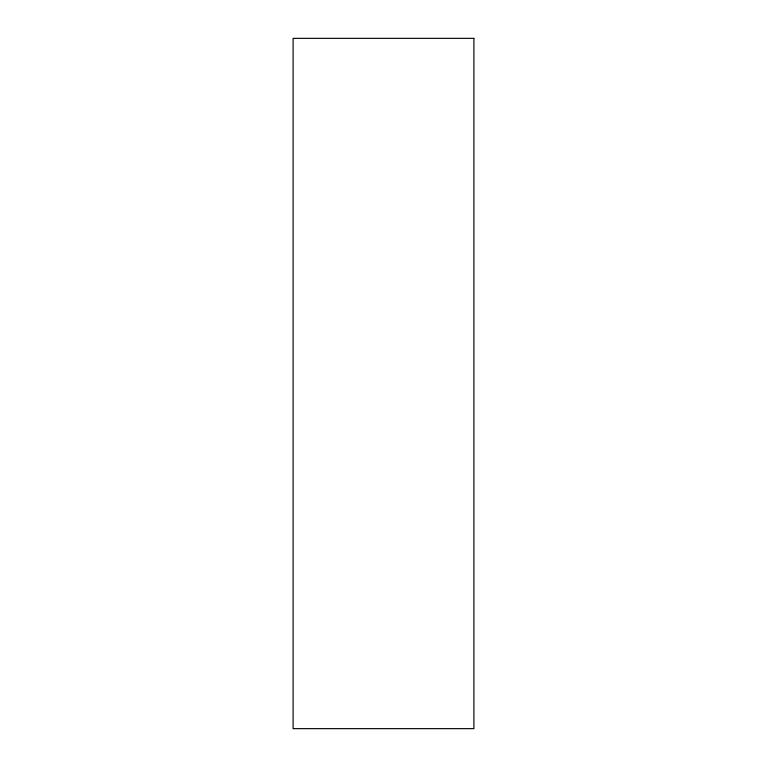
<?xml version="1.0" encoding="UTF-8"?>
<svg xmlns="http://www.w3.org/2000/svg" width="767" height="767" viewBox="0 0 767 767"><rect width="100%" height="100%" fill="white"/><g stroke="black" fill="none" stroke-linecap="round" stroke-linejoin="round"><path stroke-width="1.15" d="M473.901 38.35L293.099 38.35L293.099 728.65L473.901 728.65L473.901 38.35"/></g></svg>
